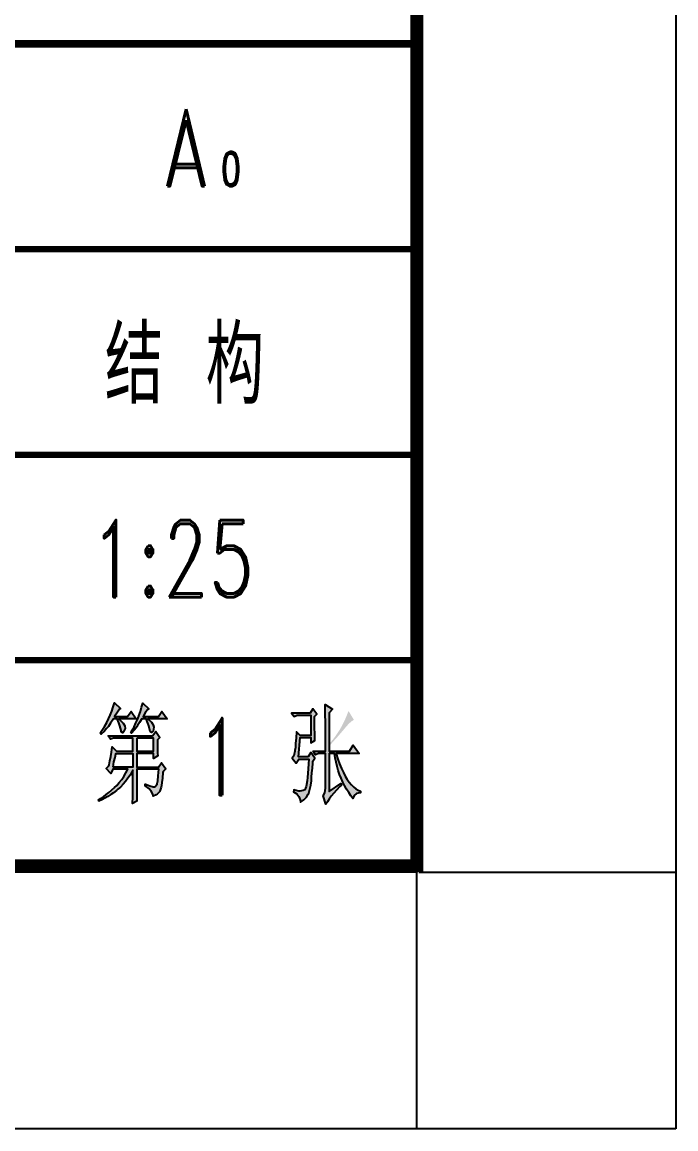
# Model space of a CAD drawing. Extents: x -383207 to 558143, y -95136 to 11777.
# Drawn here: x 326087 to 326723, y -93974 to -92896 of the extents above; entities that cross this region are included whole.
import ezdxf

# ---------------------------------------------------------------- set-up
doc = ezdxf.new("R2010")
doc.units = 0
doc.linetypes.add('CONTINOUS', pattern=[0])
doc.layers.get('0').update_dxf_attribs({"linetype": 'CONTINUOUS'})
for name, color, linetype in [('1', 7, 'CONTINUOUS'), ('B版云线202106', 2, 'CONTINUOUS'), ('TK', 4, 'CONTINUOUS'), ('图框', 4, 'CONTINOUS')]:
    doc.layers.add(name, color=color, linetype=linetype)
doc.styles.add('CHINESE-3', font='romand.shx', dxfattribs={"width": 0.8, "bigfont": 'ochinese.shx'})
doc.styles.add('romand', font='romand.shx', dxfattribs={"width": 0.7, "height": 200, "bigfont": 'OCHINESE.shx'})

# ---------------------------------------------------------------- blocks, each defined once
blk = doc.blocks.new('tk2')
at = {"color": 4, "flags": 128}
for points in [[(119249.9, -525783.4), (119249.9, -546808.4)], [(119249.9, -546808.4), (89524.9, -546808.4)]]:
    blk.add_lwpolyline(points, dxfattribs=at)
blk.add_lwpolyline([(90149.9, -526033.4), (118997.9, -526033.4), (118997.9, -546558.4), (90149.9, -546558.4)], close=True)
at = {"flags": 128}
for points in [[(118997.9, -546808.4), (118997.9, -546558.4)], [(118999.9, -546558.4), (119249.9, -546558.4)]]:
    blk.add_lwpolyline(points, dxfattribs=at)

msp = doc.modelspace()

# ---------------------------------------------------------------- hatches: boundary and pattern name
at = {"layer": '1'}
h = msp.add_hatch(color=2, dxfattribs=at)
h.paths.add_polyline_path([(325833.4, -93630.9), (325836.6, -93629.2), (325830.4, -93621.8), (325829.5, -93624.4), (325828.1, -93627.7), (325825.9, -93631.6), (325823.4, -93636), (325821.5, -93638.9), (325819.5, -93641.7), (325817.4, -93644.5), (325815, -93647.5), (325812.5, -93650.4), (325809.8, -93653.2), (325807.1, -93655.9), (325807.7, -93657.6), (325810.5, -93655.5), (325813.2, -93653.2), (325815.9, -93650.8), (325821, -93645.7), (325823.1, -93643.5), (325825.3, -93640.9), (325827.8, -93637.9), (325830.6, -93634.5)])
h.paths.add_polyline_path([(325866.4, -93639.8), (325864.5, -93638), (325862.1, -93636.1), (325859.3, -93633.9), (325855.9, -93631.5), (325852, -93628.9), (325847.6, -93626), (325846.2, -93625.1), (325845.9, -93626.8), (325849.2, -93629.8), (325852.1, -93632.8), (325854.9, -93635.7), (325857.4, -93638.5), (325859.5, -93641.1), (325861.3, -93643.8), (325862.9, -93646.3), (325863.4, -93647.2), (325866.1, -93651.5), (325868.1, -93653.3), (325869.6, -93652.5), (325869.8, -93651.8), (325870.2, -93648), (325869.1, -93643.8), (325868.6, -93642.6), (325867.8, -93641.3)])
h.paths.add_polyline_path([(325867.4, -93578), (325864, -93583), (325853.4, -93583), (325853.4, -93568.1), (325855.5, -93565.6), (325849.1, -93560.9), (325849.2, -93563.6), (325849.3, -93567.1), (325849.3, -93571.6), (325849.4, -93577), (325849.4, -93583), (325831.3, -93583), (325831.3, -93567.2), (325833.4, -93564.3), (325826.9, -93560.1), (325827, -93563.7), (325827.1, -93567.7), (325827.2, -93572.1), (325827.2, -93583), (325810, -93583), (325812.4, -93586.3), (325815.3, -93585.4), (325818.2, -93585.1), (325827.2, -93585.1), (325827.2, -93617.2), (325806.2, -93617.2), (325808.6, -93620.6), (325811.5, -93619.5), (325814.4, -93619.3), (325874.8, -93619.3), (325869.5, -93611.8), (325865.7, -93617.2), (325853.4, -93617.2), (325853.4, -93585.1), (325872.4, -93585.1)])
h.paths.add_polyline_path([(325849.4, -93585.1), (325849.4, -93617.2), (325831.3, -93617.2), (325831.3, -93585.1)], flags=17)
h.paths.add_polyline_path([(326003, -93592.6), (326013.2, -93592.6), (326013.2, -93597.6), (326017.2, -93595.6), (326017.2, -93592.1), (326017.1, -93588.2), (326017, -93583.8), (326017, -93572.2), (326019, -93569.7), (326015.2, -93564.7), (326012.6, -93568.9), (325994.6, -93568.9), (325996.8, -93572.2), (326000, -93570.9), (326013.2, -93570.9), (326013.2, -93590.6), (326003, -93590.6), (325999.2, -93587.2), (325998.8, -93593.2), (325998.5, -93598.2), (325998.1, -93602.2), (325997.8, -93605.3), (325997.8, -93606), (325996.7, -93610.5), (325995.2, -93612.6), (325998.9, -93617.6), (326001.6, -93613.5), (326011.4, -93613.5), (326011, -93618.3), (326010.7, -93623), (326010.3, -93627.4), (326010, -93631.5), (326009.6, -93634.7), (326008.7, -93640.2), (326007.2, -93643.4), (326005.9, -93644.3), (326002.6, -93644.9), (326001.6, -93644.7), (325998.8, -93644.2), (325996.6, -93643.5), (325996.2, -93645.5), (325999.4, -93647.3), (326001.6, -93649.9), (326002.9, -93653.1), (326003.2, -93655.6), (326006.4, -93653.2), (326008.9, -93650.6), (326010.7, -93647.7), (326011.2, -93646.8), (326012.2, -93643), (326013.2, -93638.9), (326013.8, -93634.7), (326014, -93631.1), (326014.4, -93627.1), (326014.7, -93622.5), (326015.1, -93617.4), (326015.2, -93615.5), (326017.2, -93612.6), (326013.2, -93607.2), (326010.8, -93611.3), (326001.2, -93611.3)])
h.paths.add_polyline_path([(326031.2, -93568.4), (326034.2, -93565.1), (326027.2, -93560.6), (326027.2, -93562.6), (326027.3, -93565.2), (326027.3, -93571.9), (326027.4, -93576), (326027.4, -93606), (326015.5, -93606), (326017.8, -93609.3), (326020.8, -93608), (326027.4, -93608), (326027.4, -93641.8), (326026.9, -93646.3), (326025.4, -93649.3), (326028, -93657.6), (326029.4, -93655.2), (326031.1, -93652.6), (326033.2, -93649.8), (326035.6, -93646.8), (326038.3, -93643.7), (326041.5, -93640.4), (326042.9, -93638.9), (326042.3, -93637.2), (326031.2, -93645.1), (326031.2, -93608), (326036.2, -93608), (326036.9, -93612.4), (326037.7, -93616.7), (326038.8, -93620.7), (326040, -93624.7), (326041.3, -93628.7), (326042.7, -93632.3), (326044.4, -93636), (326046, -93639.4), (326048, -93642.9), (326050.1, -93646.1), (326052.2, -93649.2), (326054.3, -93651.8), (326055.3, -93648.9), (326057.5, -93647), (326061, -93646.4), (326061.6, -93646.3), (326061.6, -93644.7), (326059.3, -93643.7), (326057.1, -93642.4), (326054.9, -93640.8), (326052.8, -93638.6), (326050.7, -93636.2), (326048.6, -93633.4), (326046.7, -93630.2), (326044.8, -93626.6), (326042.9, -93622.7), (326041.2, -93618.3), (326039.5, -93613.6), (326037.8, -93608.6), (326037.6, -93608), (326060.1, -93608), (326054.6, -93600.1), (326050.8, -93606), (326031.2, -93606)])
h.paths.add_polyline_path([(326049.9, -93566.8), (326046.9, -93574.3), (326045.1, -93578), (326043.2, -93581.7), (326042.9, -93582.2), (326041.2, -93585.3), (326039.3, -93588.2), (326037, -93591.4), (326034.6, -93594.6), (326031.8, -93598.1), (326032.2, -93599.7), (326034.8, -93596.9), (326037.3, -93594), (326039.7, -93591.3), (326044.5, -93585.8), (326046.4, -93583.5), (326049.7, -93579.7), (326052.4, -93577.1), (326054.4, -93575.8), (326055.2, -93575.5)], flags=17)
h.paths.add_polyline_path([(326180, -93567.8), (326182, -93565.1), (326182.9, -93564.3), (326177.1, -93558.9), (326176, -93562.8), (326174.7, -93566.9), (326173.1, -93570.7), (326171.5, -93574.3), (326169.6, -93578.1), (326167.6, -93581.7), (326165.6, -93584.9), (326163.7, -93587.6), (326164.3, -93589.3), (326167, -93586.7), (326169.4, -93583.9), (326171.3, -93581.8), (326173.4, -93578.6), (326175.5, -93575.3), (326176.1, -93574.3), (326179.7, -93574.3), (326181.4, -93578.4), (326182.5, -93581.3), (326183.6, -93585.8), (326183.7, -93587.2), (326185.4, -93587.9), (326186.1, -93587.2), (326187.5, -93583.7), (326187.3, -93581.3), (326185.7, -93578.6), (326183.2, -93575.9), (326181.4, -93574.3), (326198.3, -93574.3), (326193.3, -93567.2), (326189.9, -93572.2), (326177.3, -93572.2)])
h.paths.add_polyline_path([(326223.3, -93567.2), (326219.9, -93572.2), (326205, -93572.2), (326207.5, -93567.8), (326209.7, -93565.3), (326210.5, -93564.7), (326204.7, -93559.3), (326203.6, -93563.2), (326202.4, -93567.2), (326201, -93571.5), (326200.9, -93571.7), (326199.7, -93574.9), (326198.1, -93578.4), (326196.2, -93582.1), (326193.9, -93586), (326193.1, -93587.2), (326193.9, -93588.5), (326196.7, -93585.1), (326198.9, -93582.3), (326199.7, -93581), (326201.6, -93578), (326203.9, -93574.3), (326207.9, -93574.3), (326209.7, -93578.7), (326210.5, -93581.3), (326211.6, -93585.5), (326212, -93586.8), (326213.6, -93587.7), (326214.7, -93586.3), (326215.6, -93582.4), (326214.9, -93580.2), (326213.1, -93577.7), (326210.1, -93574.8), (326209.7, -93574.3), (326228.3, -93574.3)])
h.paths.add_polyline_path([(326219, -93603.8), (326219, -93594.7), (326221.3, -93592.6), (326217.3, -93586.8), (326214.3, -93590.9), (326170.9, -93590.9), (326173.3, -93594.3), (326176.1, -93593.3), (326179.1, -93593.1), (326195.1, -93593.1), (326195.1, -93606), (326179.3, -93606), (326174.9, -93601.7), (326174.3, -93606.7), (326173.5, -93611.2), (326172.8, -93615.4), (326172, -93619.2), (326171.7, -93620.1), (326169.1, -93622.6), (326173.5, -93627.6), (326175.5, -93623.4), (326190.1, -93623.4), (326188.3, -93627.1), (326186.3, -93630.4), (326184.2, -93633.6), (326181.8, -93636.5), (326179.4, -93639.2), (326177.3, -93641.3), (326171.8, -93646.1), (326169.1, -93648.2), (326166.4, -93650.2), (326163.7, -93652.1), (326161.5, -93653.4), (326161.9, -93654.7), (326165, -93653.2), (326167.9, -93651.7), (326170.8, -93650), (326173.6, -93648.2), (326176.3, -93646.3), (326179.1, -93644.3), (326180.5, -93643), (326183.1, -93640.8), (326185.6, -93638.1), (326188, -93635.4), (326190.2, -93632.3), (326192.4, -93629.1), (326194.4, -93625.7), (326195.1, -93624.3), (326195.1, -93647.4), (326195, -93651.7), (326194.8, -93655.6), (326194.8, -93656.8), (326199.1, -93654.7), (326199, -93650.1), (326198.9, -93645.7), (326198.9, -93623.4), (326220.5, -93623.4), (326219.8, -93630), (326219.3, -93634.7), (326218.8, -93637.5), (326218.7, -93638), (326216.4, -93640.5), (326214.7, -93640.5), (326211.7, -93639.7), (326207.4, -93638.1), (326207.1, -93638), (326207.1, -93639.7), (326210.6, -93642.3), (326213, -93644.9), (326214.4, -93647.7), (326214.7, -93649.8), (326217.7, -93648.3), (326218.7, -93647.6), (326221.2, -93645), (326221.3, -93644.7), (326222.5, -93641), (326222.8, -93639.3), (326223.2, -93636.5), (326223.8, -93632.2), (326224.4, -93626.5), (326224.5, -93625.6), (326227.1, -93623.1), (326223.1, -93617.2), (326220.1, -93621.4), (326198.9, -93621.4), (326198.9, -93608), (326215.2, -93608), (326215.2, -93613), (326219.3, -93610.5), (326219.2, -93607.8)])
h.paths.add_polyline_path([(326215.2, -93606), (326198.9, -93606), (326198.9, -93593.1), (326215.2, -93593.1)], flags=16)
h.paths.add_polyline_path([(326195.1, -93608), (326195.1, -93621.4), (326175.9, -93621.4), (326176.7, -93616.3), (326177.7, -93612.1), (326178.4, -93608)], flags=16)
h.paths.add_polyline_path([(326372.3, -93612.6), (326368.2, -93607.2), (326365.8, -93611.3), (326356.2, -93611.3), (326358, -93592.6), (326368.2, -93592.6), (326368.2, -93597.6), (326372.3, -93595.6), (326372.1, -93592.1), (326372.1, -93588.2), (326372, -93583.8), (326372, -93572.2), (326374, -93569.7), (326370.2, -93564.7), (326367.6, -93568.9), (326349.6, -93568.9), (326351.9, -93572.2), (326355.1, -93570.9), (326368.2, -93570.9), (326368.2, -93590.6), (326358, -93590.6), (326354.2, -93587.2), (326353.9, -93593.2), (326353.5, -93598.2), (326353.2, -93602.2), (326352.8, -93605.3), (326352.8, -93606), (326351.7, -93610.5), (326350.2, -93612.6), (326354, -93617.6), (326356.6, -93613.5), (326366.4, -93613.5), (326366.1, -93618.3), (326365.7, -93623), (326365.4, -93627.4), (326365, -93631.5), (326364.7, -93634.7), (326363.7, -93640.2), (326362.3, -93643.4), (326360.9, -93644.3), (326357.7, -93644.9), (326356.6, -93644.7), (326353.9, -93644.2), (326351.6, -93643.5), (326351.3, -93645.5), (326354.5, -93647.3), (326356.6, -93649.9), (326357.9, -93653.1), (326358.3, -93655.6), (326361.5, -93653.2), (326364, -93650.6), (326365.7, -93647.7), (326366.2, -93646.8), (326367.3, -93643), (326368.2, -93638.9), (326368.8, -93634.7), (326369, -93631.1), (326369.4, -93627.1), (326369.8, -93622.5), (326370.1, -93617.4), (326370.2, -93615.5)])
h.paths.add_polyline_path([(326409.5, -93575.8), (326410.2, -93575.5), (326405, -93566.8), (326401.9, -93574.3), (326400.1, -93578), (326398.2, -93581.7), (326398, -93582.2), (326396.2, -93585.3), (326394.3, -93588.2), (326392.1, -93591.4), (326389.7, -93594.6), (326386.8, -93598.1), (326387.2, -93599.7), (326389.8, -93596.9), (326392.3, -93594), (326394.8, -93591.3), (326399.5, -93585.8), (326401.4, -93583.5), (326404.7, -93579.7), (326407.5, -93577.1)], flags=17)
h.paths.add_polyline_path([(326403.7, -93633.4), (326401.8, -93630.2), (326399.9, -93626.6), (326398, -93622.7), (326396.2, -93618.3), (326394.5, -93613.6), (326392.9, -93608.6), (326392.6, -93608), (326415.2, -93608), (326409.6, -93600.1), (326405.8, -93606), (326386.2, -93606), (326386.2, -93568.4), (326389.2, -93565.1), (326382.2, -93560.6), (326382.2, -93562.6), (326382.3, -93565.2), (326382.3, -93571.9), (326382.4, -93576), (326382.4, -93606), (326370.6, -93606), (326372.8, -93609.3), (326375.8, -93608), (326382.4, -93608), (326382.4, -93641.8), (326382, -93646.3), (326380.4, -93649.3), (326383, -93657.6), (326384.5, -93655.2), (326386.1, -93652.6), (326388.1, -93649.8), (326390.6, -93646.8), (326393.4, -93643.7), (326396.4, -93640.4), (326398, -93638.9), (326397.4, -93637.2), (326386.2, -93645.1), (326386.2, -93608), (326391.2, -93608), (326391.9, -93612.4), (326392.8, -93616.7), (326393.8, -93620.7), (326395, -93624.7), (326396.3, -93628.7), (326397.7, -93632.3), (326399.4, -93636), (326401.1, -93639.4), (326403, -93642.9), (326405.1, -93646.1), (326407.2, -93649.2), (326409.2, -93651.8), (326410.3, -93648.9), (326412.6, -93647), (326416, -93646.4), (326416.6, -93646.3), (326416.6, -93644.7), (326414.3, -93643.7), (326412.1, -93642.4), (326410, -93640.8), (326407.8, -93638.6), (326405.7, -93636.2)])

# ---------------------------------------------------------------- linework, layer by layer
msp.add_lwpolyline([(296998.5, -72948.5), (326723.5, -72948.5), (326723.5, -93973.5), (296998.5, -93973.5)], close=True)
at = {"layer": '1', "color": 2}
msp.add_line((326471.5, -93717.3), (321971.3, -93717.3), dxfattribs=at)
msp.add_line((326471.5, -93717.3), (321971.3, -93717.3), dxfattribs=at)
at = {"layer": '1', "color": 2, "const_width": 12.5}
for points in [[(321971.3, -93717.3), (326471.5, -93717.3), (326471.5, -90423.1), (321971.3, -90423.1)], [(321971.3, -92267.2), (326471.5, -92267.2), (326471.5, -93717.3), (321971.3, -93717.3)]]:
    msp.add_lwpolyline(points, close=True, dxfattribs=at)
at = {"layer": '1', "color": 2}
for points, const_width in [([(323521.3, -92917.3), (326471.5, -92917.3)], 7.5), ([(326471.5, -93117.3), (325771.5, -93117.3)], 6.25), ([(326471.5, -93317.3), (325771.5, -93317.3)], 6.25), ([(326471.5, -93517.3), (325771.5, -93517.3)], 6.25)]:
    msp.add_lwpolyline(points, dxfattribs=dict(at, const_width=const_width))
for points in [[(326167, -93586.7), (326164.3, -93589.3), (326163.7, -93587.6), (326165.6, -93584.9), (326167.6, -93581.7), (326169.6, -93578.1), (326171.5, -93574.3), (326173.1, -93570.7), (326174.7, -93566.9), (326176, -93562.8), (326177.1, -93558.9), (326182.9, -93564.3), (326182, -93565.1), (326180, -93567.8), (326177.3, -93572.2), (326189.9, -93572.2), (326193.3, -93567.2), (326198.3, -93574.3), (326181.4, -93574.3), (326183.2, -93575.9), (326185.7, -93578.6), (326187.3, -93581.3), (326187.5, -93583.7), (326186.1, -93587.2), (326185.4, -93587.9), (326183.7, -93587.2), (326183.6, -93585.8), (326182.5, -93581.3), (326181.4, -93578.4), (326179.7, -93574.3), (326176.1, -93574.3), (326175.5, -93575.3), (326173.4, -93578.6), (326171.3, -93581.8), (326169.4, -93583.9)], [(326193.1, -93587.2), (326193.9, -93586), (326196.2, -93582.1), (326198.1, -93578.4), (326199.7, -93574.9), (326200.9, -93571.7), (326201, -93571.5), (326202.4, -93567.2), (326203.6, -93563.2), (326204.7, -93559.3), (326210.5, -93564.7), (326209.7, -93565.3), (326207.5, -93567.8), (326205, -93572.2), (326219.9, -93572.2), (326223.3, -93567.2), (326228.3, -93574.3), (326209.7, -93574.3), (326210.1, -93574.8), (326213.1, -93577.7), (326214.9, -93580.2), (326215.6, -93582.4), (326214.7, -93586.3), (326213.6, -93587.7), (326212, -93586.8), (326211.6, -93585.5), (326210.5, -93581.3), (326209.7, -93578.7), (326207.9, -93574.3), (326203.9, -93574.3), (326201.6, -93578), (326199.7, -93581), (326198.9, -93582.3), (326196.7, -93585.1), (326193.9, -93588.5)], [(326356.6, -93649.9), (326357.9, -93653.1), (326358.3, -93655.6), (326361.5, -93653.2), (326364, -93650.6), (326365.7, -93647.7), (326366.2, -93646.8), (326367.3, -93643), (326368.2, -93638.9), (326368.8, -93634.7), (326369, -93631.1), (326369.4, -93627.1), (326369.8, -93622.5), (326370.1, -93617.4), (326370.2, -93615.5), (326372.3, -93612.6), (326368.2, -93607.2), (326365.8, -93611.3), (326356.2, -93611.3), (326358, -93592.6), (326368.2, -93592.6), (326368.2, -93597.6), (326372.3, -93595.6), (326372.1, -93592.1), (326372.1, -93588.2), (326372, -93583.8), (326372, -93572.2), (326374, -93569.7), (326370.2, -93564.7), (326367.6, -93568.9), (326349.6, -93568.9), (326351.9, -93572.2), (326355.1, -93570.9), (326368.2, -93570.9), (326368.2, -93590.6), (326358, -93590.6), (326354.2, -93587.2), (326353.9, -93593.2), (326353.5, -93598.2), (326353.2, -93602.2), (326352.8, -93605.3), (326352.8, -93606), (326351.7, -93610.5), (326350.2, -93612.6), (326354, -93617.6), (326356.6, -93613.5), (326366.4, -93613.5), (326366.1, -93618.3), (326365.7, -93623), (326365.4, -93627.4), (326365, -93631.5), (326364.7, -93634.7), (326363.7, -93640.2), (326362.3, -93643.4), (326360.9, -93644.3), (326357.7, -93644.9), (326356.6, -93644.7), (326353.9, -93644.2), (326351.6, -93643.5), (326351.3, -93645.5), (326354.5, -93647.3)], [(326401.1, -93639.4), (326399.4, -93636), (326397.7, -93632.3), (326396.3, -93628.7), (326395, -93624.7), (326393.8, -93620.7), (326392.8, -93616.7), (326391.9, -93612.4), (326391.2, -93608), (326386.2, -93608), (326386.2, -93645.1), (326397.4, -93637.2), (326398, -93638.9), (326396.4, -93640.4), (326393.4, -93643.7), (326390.6, -93646.8), (326388.1, -93649.8), (326386.1, -93652.6), (326384.5, -93655.2), (326383, -93657.6), (326380.4, -93649.3), (326382, -93646.3), (326382.4, -93641.8), (326382.4, -93608), (326375.8, -93608), (326372.8, -93609.3), (326370.6, -93606), (326382.4, -93606), (326382.4, -93576), (326382.3, -93571.9), (326382.3, -93565.2), (326382.2, -93562.6), (326382.2, -93560.6), (326389.2, -93565.1), (326386.2, -93568.4), (326386.2, -93606), (326405.8, -93606), (326409.6, -93600.1), (326415.2, -93608), (326392.6, -93608), (326392.9, -93608.6), (326394.5, -93613.6), (326396.2, -93618.3), (326398, -93622.7), (326399.9, -93626.6), (326401.8, -93630.2), (326403.7, -93633.4), (326405.7, -93636.2), (326407.8, -93638.6), (326410, -93640.8), (326412.1, -93642.4), (326414.3, -93643.7), (326416.6, -93644.7), (326416.6, -93646.3), (326416, -93646.4), (326412.6, -93647), (326410.3, -93648.9), (326409.2, -93651.8), (326407.2, -93649.2), (326405.1, -93646.1), (326403, -93642.9)], [(326198.9, -93645.7), (326199, -93650.1), (326199.1, -93654.7), (326194.8, -93656.8), (326194.8, -93655.6), (326195, -93651.7), (326195.1, -93647.4), (326195.1, -93624.3), (326194.4, -93625.7), (326192.4, -93629.1), (326190.2, -93632.3), (326188, -93635.4), (326185.6, -93638.1), (326183.1, -93640.8), (326180.5, -93643), (326179.1, -93644.3), (326176.3, -93646.3), (326173.6, -93648.2), (326170.8, -93650), (326167.9, -93651.7), (326165, -93653.2), (326161.9, -93654.7), (326161.5, -93653.4), (326163.7, -93652.1), (326166.4, -93650.2), (326169.1, -93648.2), (326171.8, -93646.1), (326177.3, -93641.3), (326179.4, -93639.2), (326181.8, -93636.5), (326184.2, -93633.6), (326186.3, -93630.4), (326188.3, -93627.1), (326190.1, -93623.4), (326175.5, -93623.4), (326173.5, -93627.6), (326169.1, -93622.6), (326171.7, -93620.1), (326172, -93619.2), (326172.8, -93615.4), (326173.5, -93611.2), (326174.3, -93606.7), (326174.9, -93601.7), (326179.3, -93606), (326195.1, -93606), (326195.1, -93593.1), (326179.1, -93593.1), (326176.1, -93593.3), (326173.3, -93594.3), (326170.9, -93590.9), (326214.3, -93590.9), (326217.3, -93586.8), (326221.3, -93592.6), (326219, -93594.7), (326219, -93603.8), (326219.2, -93607.8), (326219.3, -93610.5), (326215.2, -93613), (326215.2, -93608), (326198.9, -93608), (326198.9, -93621.4), (326220.1, -93621.4), (326223.1, -93617.2), (326227.1, -93623.1), (326224.5, -93625.6), (326224.4, -93626.5), (326223.8, -93632.2), (326223.2, -93636.5), (326222.8, -93639.3), (326222.5, -93641), (326221.3, -93644.7), (326221.2, -93645), (326218.7, -93647.6), (326217.7, -93648.3), (326214.7, -93649.8), (326214.4, -93647.7), (326213, -93644.9), (326210.6, -93642.3), (326207.1, -93639.7), (326207.1, -93638), (326207.4, -93638.1), (326211.7, -93639.7), (326214.7, -93640.5), (326216.4, -93640.5), (326218.7, -93638), (326218.8, -93637.5), (326219.3, -93634.7), (326219.8, -93630), (326220.5, -93623.4), (326198.9, -93623.4)], [(326198.9, -93593.1), (326198.9, -93606), (326215.2, -93606), (326215.2, -93593.1)], [(326175.9, -93621.4), (326176.7, -93616.3), (326177.7, -93612.1), (326178.4, -93608.4), (326178.5, -93608), (326195.1, -93608), (326195.1, -93621.4)]]:
    msp.add_lwpolyline(points, close=True, dxfattribs=at)
at = {"layer": '图框', "color": 2}
msp.add_line((326471.5, -93717.3), (321971.3, -93717.3), dxfattribs=at)

# ---------------------------------------------------------------- block references
at = {"layer": 'B版云线202106'}
msp.add_blockref('tk2', (207473.6, 452834.9), dxfattribs=at)

# ---------------------------------------------------------------- texts
at = {"layer": 'TK', "color": 1, "style": 'romand', "width": 0.7}
for s, height, p in [('A  ', 75, (326224.3, -93055.9)), ('0', 33.3, (326280.5, -93055.9)), ('1:25', 75, (326153.8, -93455.9))]:
    msp.add_text(s, height=height, dxfattribs=at).set_placement(p)
at = {"layer": 'TK', "color": 2, "style": 'CHINESE-3', "width": 0.8}
msp.add_text('结 构', height=75, dxfattribs=at).set_placement((326167.7, -93267.7))
at = {"layer": 'TK', "color": 4, "style": 'romand', "width": 0.7}
msp.add_text('1', height=75, dxfattribs=at).set_placement((326257.1, -93648.7))

doc.saveas('drawing.dxf')
